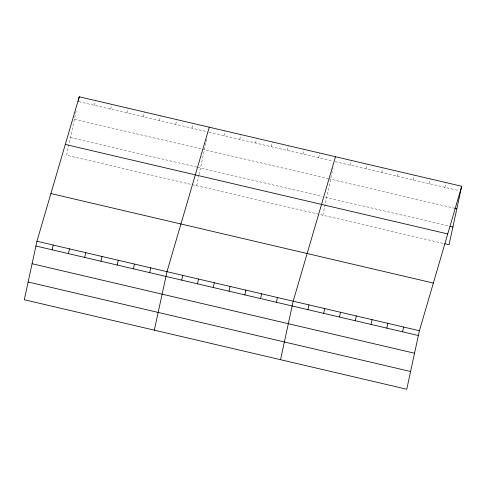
<?xml version="1.0" encoding="UTF-8"?>
<svg xmlns="http://www.w3.org/2000/svg" width="486" height="486" viewBox="0 0 486 486"><rect width="100%" height="100%" fill="white"/><g stroke="black" fill="none" stroke-linecap="round" stroke-linejoin="round"><path stroke-width="0.36" stroke-dasharray="2.43 1.82" d="M76.144 111.136L66.6 155.265L444.034 243.577M94.472 105.334L95.505 100.572M110.729 109.137L111.756 104.375M126.98 112.94L128.012 108.178M143.236 116.743L144.269 111.98M159.493 120.546L160.52 115.783M175.744 124.349L176.776 119.586M192 128.152L193.027 123.389M196.636 185.688L198.871 175.349M199.029 174.608L206.653 139.348M224.028 135.649L225.061 130.886M239.805 139.342L240.837 134.579M255.581 143.03L256.614 138.267M271.358 146.723L272.385 141.961M287.135 150.417L288.162 145.654M302.912 154.105L303.938 149.342M318.688 157.798L319.715 153.035M322.844 215.219L333.025 168.138M350.236 165.179L351.269 160.416M366.013 168.873L367.045 164.11M381.789 172.566L382.822 167.804M397.566 176.254L398.593 171.491M413.343 179.948L414.37 175.185M429.12 183.641L430.146 178.878M444.897 187.329L445.923 182.566M78.957 101.702L207.516 131.785M208.968 132.125L333.025 161.152M335.176 161.656L459.234 190.688M74.388 119.264L201.465 148.995M202.2 149.172L327.758 178.55M328.475 178.72L454.683 208.251M70.44 137.532L196.775 167.093M197.516 167.269L322.376 196.484M325.243 197.152L448.584 226.014"/><path stroke-width="0.73" d="M36.948 241.244L24.3 299.74L406.752 389.231L419.4 330.735L461.7 186.26L79.248 96.769L36.948 241.244L419.4 330.735M78.222 101.531L79.248 96.769M52.172 249.816L53.199 245.047M68.423 253.619L69.455 248.856M84.679 257.422L85.712 252.659M100.936 261.225L101.963 256.462M117.187 265.028L118.22 260.265M133.443 268.831L134.47 264.068M149.694 272.634L150.727 267.871M154.335 330.17L166.977 271.674L209.284 127.192M181.728 280.13L182.754 275.368M197.504 283.818L198.531 279.055M213.281 287.512L214.308 282.749M229.052 291.205L230.085 286.442M244.829 294.893L245.861 290.13M260.605 298.586L261.638 293.823M276.382 302.28L277.415 297.517M280.544 359.701L293.186 301.205L335.492 156.729M307.936 309.661L308.962 304.898M323.712 313.355L324.739 308.592M339.489 317.042L340.516 312.279M355.26 320.736L356.293 315.973M371.037 324.429L372.069 319.66M386.813 328.117L387.846 323.354M402.59 331.81L403.623 327.048M461.7 186.26L449.052 244.756L444.751 243.747M454.683 208.251L456.834 208.755M450.018 226.348L452.885 227.023M65.288 144.445L447.74 233.936M50.909 193.568L433.354 283.059M35.915 246.013L418.367 335.504M32.082 263.74L414.534 353.231M28.133 282.008L410.585 371.498"/></g></svg>
